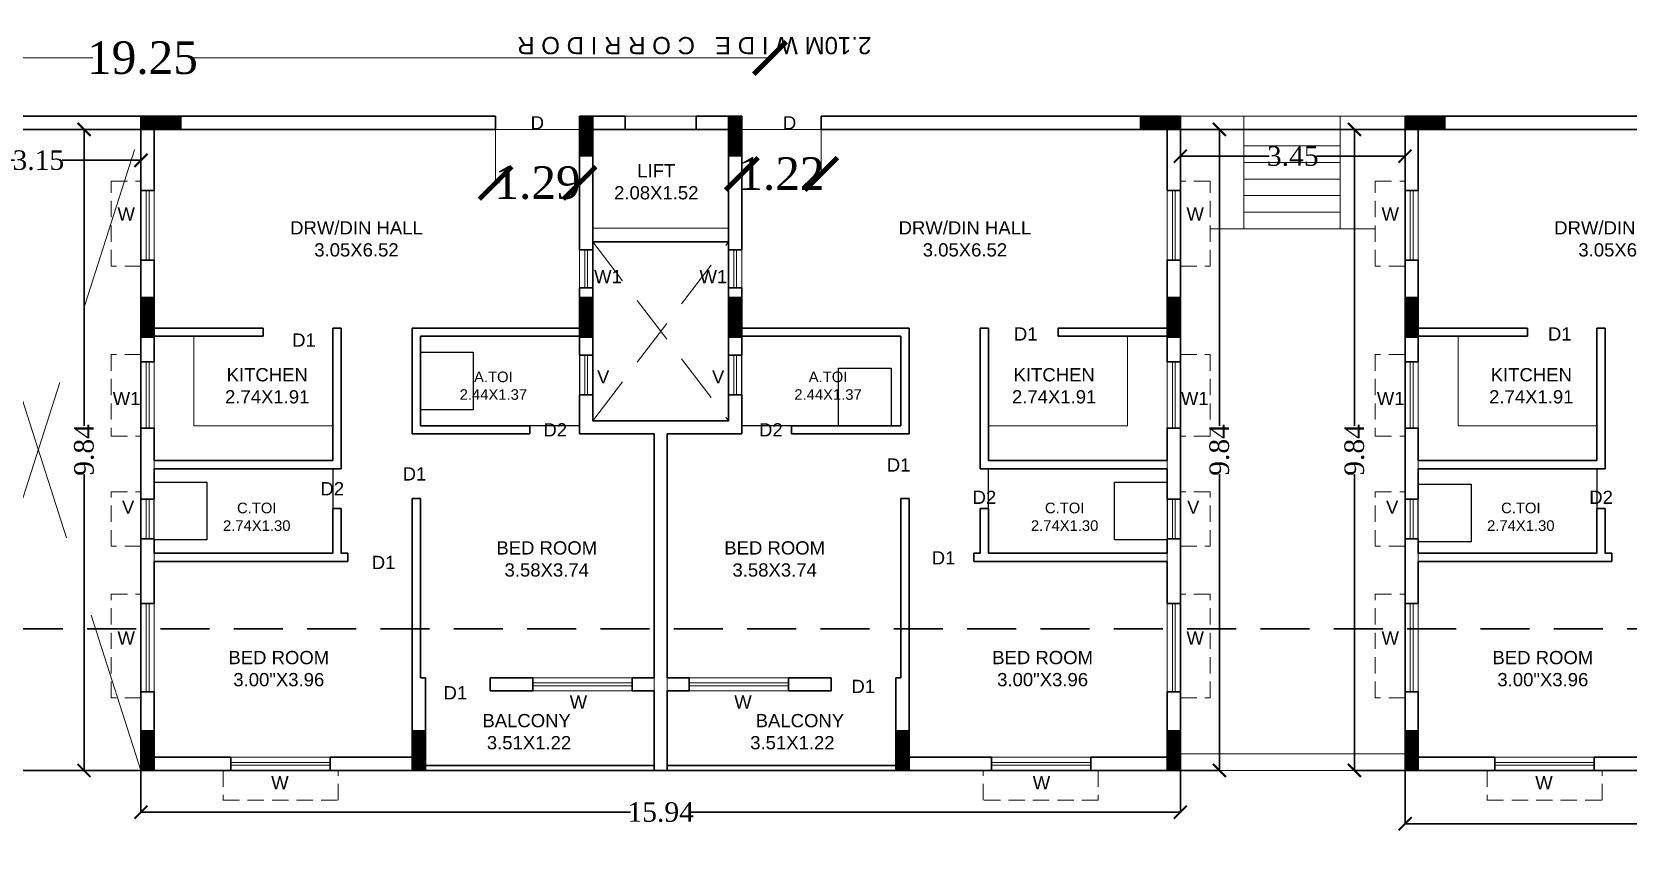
# Model space of a CAD drawing. Header units: metres. Extents: x 0 to 63445, y 32347 to 32804.
# Drawn here: x 63182.69 to 63207.17, y 32751.46 to 32763.94 of the extents above; entities that cross this region are included whole.
import ezdxf

# ---------------------------------------------------------------- set-up
doc = ezdxf.new("R2010")
doc.units = ezdxf.units.M
doc.header["$MEASUREMENT"] = 0
doc.header["$PDMODE"] = 34
doc.header["$PDSIZE"] = -10
for name, pattern in [('CONTINULUS', [0]), ('DASHED', [0.75, 0.5, -0.25]), ('DASHED2', [0.375, 0.25, -0.125])]:
    doc.linetypes.add(name, pattern=pattern)
doc.layers.get('0').update_dxf_attribs({"lineweight": 25})
doc.layers.add('BLK_1_FLR_1_BATH', color=3, linetype='Continuous', plot=False)
doc.layers.add('BLK_1_FLR_1_WATER_CLOSET', color=2, linetype='Continuous', plot=False)
for name, color, linetype, lineweight in [('BLK_1_FLR_1_BLT_UP_AREA', 14, 'DASHED', 9), ('BLK_1_FLR_1_BLT_UP_AREA_DEDUCT', 41, 'DASHED', 9), ('BLK_1_FLR_1_EXIT_WIDTH_DOOR', 7, 'Continuous', 0), ('BLK_1_FLR_1_LIFT_2', 1, 'DASHED', 9), ('BLK_1_FLR_1_UNITFA', 7, 'Continuous', 0), ('colum', 1, 'Continuous', 30), ('COLUMN', 1, 'Continuous', 30), ('DIST_EXIT', 7, 'Continuous', 0), ('elev', 252, 'Continuous', 20), ('hatch', 251, 'Continuous', 20), ('STEPS', 114, 'Continuous', 20), ('TEXT-2', 65, 'Continuous', 18), ('wall', 7, 'Continuous', 30), ('window', 154, 'Continuous', 9)]:
    doc.layers.add(name, color=color, linetype=linetype, lineweight=lineweight)
doc.layers.add('text', color=65, linetype='Continuous')
doc.styles.add('AutoDCRFont', font='arial.ttf')
doc.styles.get("Standard").update_dxf_attribs({"font": 'arial.ttf', "height": 0.4})
doc.styles.add('TNR', font='times.ttf', dxfattribs={"height": 0.5})
doc.dimstyles.new('ARCHANA', dxfattribs={"dimscale": 0, "dimtxt": 0.5, "dimasz": 0.5, "dimexe": 0, "dimexo": 0, "dimgap": 0, "dimtad": 0, "dimzin": 0, "dimdsep": 46, "dimtxsty": 'TNR', "dimblk": 'ARCHTICK', "dimcen": 0.09, "dimclrd": 36, "dimclre": 36, "dimclrt": 7, "dimadec": 0, "dimazin": 0, "dimtfac": 1, "dimtofl": 0, "dimtmove": 0, "dimatfit": 3, "dimldrblk": 'ARCHTICK', "dimfxl": 1, "dimfrac": 2, "dimtolj": 1, "dimtzin": 0, "dimlwd": -1, "dimlwe": -1, "dimarcsym": 0})

# ---------------------------------------------------------------- blocks, each defined once
blk = doc.blocks.new('A$C7D115503')
at = {"layer": 'COLUMN', "ltscale": 3}
h = blk.add_hatch(dxfattribs=at)
h.set_pattern_fill('ANSI31', color=256, style=0)
h.paths.add_polyline_path([(-14.36, -11.59), (-6.36, -11.59), (-6.36, 12.41), (-14.36, 12.41)])
at = {"layer": 'COLUMN', "ltscale": 0.05}
for p, q in [((-14.36, 12.41), (-6.36, 12.41)), ((-14.36, 12.41), (-14.36, -11.59)), ((-6.36, 12.41), (-6.36, -11.59)), ((-6.36, -11.59), (-14.36, -11.59))]:
    blk.add_line(p, q, dxfattribs=at)
blk = doc.blocks.new('_ArchTick')
at = {"color": 0, "linetype": 'ByBlock', "const_width": 0.15}
blk.add_lwpolyline([(-0.5, -0.5), (0.5, 0.5)], dxfattribs=at)
blk = doc.blocks.new('*D230')
at = {"layer": 'Defpoints', "color": 0, "ltscale": 0.5, "transparency": 16777216}
for p in [(63181.212, 32762.445), (63184.36, 32762.445), (63184.36, 32761.971)]:
    blk.add_point(p, dxfattribs=at)
at = {"layer": 'wall', "color": 36, "ltscale": 0.5, "transparency": 16777216}
for p, q in [((63181.212, 32762.445), (63181.212, 32761.971)), ((63184.36, 32762.445), (63184.36, 32761.971)), ((63181.212, 32761.971), (63182.422, 32761.971)), ((63184.36, 32761.971), (63183.15, 32761.971))]:
    blk.add_line(p, q, dxfattribs=at)
at = {"layer": 'wall', "color": 36, "ltscale": 0.5, "transparency": 16777216, "xscale": 0.2, "yscale": 0.2, "zscale": 0.2, "rotation": 180}
blk.add_blockref('_ArchTick', (63181.212, 32761.971), dxfattribs=at)
at = {"layer": 'wall', "color": 36, "ltscale": 0.5, "transparency": 16777216, "xscale": 0.2, "yscale": 0.2, "zscale": 0.2}
blk.add_blockref('_ArchTick', (63184.36, 32761.971), dxfattribs=at)
at = {"layer": 'wall', "color": 7, "ltscale": 0.5, "transparency": 16777216, "insert": (63182.786, 32761.971), "char_height": 0.5, "attachment_point": 5, "style": 'TNR'}
blk.add_mtext('\\A1;{\\H0.6x;3.15}', dxfattribs=at)
blk = doc.blocks.new('*D231')
at = {"layer": 'Defpoints', "color": 0, "ltscale": 0.5, "transparency": 16777216}
for p in [(63184.36, 32762.445), (63183.487, 32752.606), (63184.36, 32752.606)]:
    blk.add_point(p, dxfattribs=at)
at = {"layer": 'wall', "color": 36, "ltscale": 0.5, "transparency": 16777216}
for p, q in [((63184.36, 32762.445), (63183.487, 32762.445)), ((63183.487, 32762.445), (63183.487, 32757.897)), ((63183.487, 32752.606), (63183.487, 32757.155)), ((63184.36, 32752.606), (63183.487, 32752.606))]:
    blk.add_line(p, q, dxfattribs=at)
at = {"layer": 'wall', "color": 36, "ltscale": 0.5, "transparency": 16777216, "xscale": 0.2, "yscale": 0.2, "zscale": 0.2}
for p, rotation in [((63183.487, 32762.445), 90), ((63183.487, 32752.606), 270)]:
    blk.add_blockref('_ArchTick', p, dxfattribs=dict(at, rotation=rotation))
at = {"layer": 'wall', "color": 7, "ltscale": 0.5, "transparency": 16777216, "insert": (63183.487, 32757.526), "char_height": 0.5, "attachment_point": 5, "rotation": 90, "style": 'TNR'}
blk.add_mtext('\\A1;{\\H0.6x;9.84}', dxfattribs=at)
blk = doc.blocks.new('*D232')
at = {"layer": 'Defpoints', "color": 0, "ltscale": 0.5, "transparency": 16777216}
for p in [(63184.36, 32752.606), (63200.304, 32752.606), (63200.304, 32751.966)]:
    blk.add_point(p, dxfattribs=at)
at = {"layer": 'wall', "color": 36, "ltscale": 0.5, "transparency": 16777216}
for p, q in [((63184.36, 32752.606), (63184.36, 32751.966)), ((63200.304, 32752.606), (63200.304, 32751.966)), ((63184.36, 32751.966), (63191.867, 32751.966)), ((63200.304, 32751.966), (63192.797, 32751.966))]:
    blk.add_line(p, q, dxfattribs=at)
at = {"layer": 'wall', "color": 36, "ltscale": 0.5, "transparency": 16777216, "xscale": 0.2, "yscale": 0.2, "zscale": 0.2, "rotation": 180}
blk.add_blockref('_ArchTick', (63184.36, 32751.966), dxfattribs=at)
at = {"layer": 'wall', "color": 36, "ltscale": 0.5, "transparency": 16777216, "xscale": 0.2, "yscale": 0.2, "zscale": 0.2}
blk.add_blockref('_ArchTick', (63200.304, 32751.966), dxfattribs=at)
at = {"layer": 'wall', "color": 7, "ltscale": 0.5, "transparency": 16777216, "insert": (63192.332, 32751.966), "char_height": 0.5, "attachment_point": 5, "style": 'TNR'}
blk.add_mtext('\\A1;{\\H0.6x;15.94}', dxfattribs=at)
blk = doc.blocks.new('*D233')
at = {"layer": 'Defpoints', "color": 0, "ltscale": 0.5, "transparency": 16777216}
for p in [(63200.304, 32762.445), (63200.902, 32762.445), (63200.304, 32752.608)]:
    blk.add_point(p, dxfattribs=at)
at = {"layer": 'wall', "color": 36, "ltscale": 0.5, "transparency": 16777216}
for p, q in [((63200.304, 32762.445), (63200.902, 32762.445)), ((63200.902, 32762.445), (63200.902, 32757.898)), ((63200.902, 32752.608), (63200.902, 32757.155)), ((63200.304, 32752.608), (63200.902, 32752.608))]:
    blk.add_line(p, q, dxfattribs=at)
at = {"layer": 'wall', "color": 36, "ltscale": 0.5, "transparency": 16777216, "xscale": 0.2, "yscale": 0.2, "zscale": 0.2}
for p, rotation in [((63200.902, 32762.445), 90), ((63200.902, 32752.608), 270)]:
    blk.add_blockref('_ArchTick', p, dxfattribs=dict(at, rotation=rotation))
at = {"layer": 'wall', "color": 7, "ltscale": 0.5, "transparency": 16777216, "insert": (63200.902, 32757.526), "char_height": 0.5, "attachment_point": 5, "rotation": 90, "style": 'TNR'}
blk.add_mtext('\\A1;{\\H0.6x;9.84}', dxfattribs=at)
blk = doc.blocks.new('*D234')
at = {"layer": 'Defpoints', "color": 0, "ltscale": 0.5, "transparency": 16777216}
for p in [(63200.304, 32762.445), (63203.75, 32762.445), (63200.304, 32762.034)]:
    blk.add_point(p, dxfattribs=at)
at = {"layer": 'wall', "color": 36, "ltscale": 0.5, "transparency": 16777216}
for p, q in [((63200.304, 32762.445), (63200.304, 32762.034)), ((63203.75, 32762.445), (63203.75, 32762.034)), ((63200.304, 32762.034), (63201.663, 32762.034)), ((63203.75, 32762.034), (63202.391, 32762.034))]:
    blk.add_line(p, q, dxfattribs=at)
at = {"layer": 'wall', "color": 36, "ltscale": 0.5, "transparency": 16777216, "xscale": 0.2, "yscale": 0.2, "zscale": 0.2, "rotation": 180}
blk.add_blockref('_ArchTick', (63200.304, 32762.034), dxfattribs=at)
at = {"layer": 'wall', "color": 36, "ltscale": 0.5, "transparency": 16777216, "xscale": 0.2, "yscale": 0.2, "zscale": 0.2}
blk.add_blockref('_ArchTick', (63203.75, 32762.034), dxfattribs=at)
at = {"layer": 'wall', "color": 7, "ltscale": 0.5, "transparency": 16777216, "insert": (63202.027, 32762.034), "char_height": 0.5, "attachment_point": 5, "style": 'TNR'}
blk.add_mtext('\\A1;{\\H0.6x;3.45}', dxfattribs=at)
blk = doc.blocks.new('*D235')
at = {"layer": 'Defpoints', "color": 0, "ltscale": 0.5, "transparency": 16777216}
for p in [(63203.75, 32762.445), (63202.973, 32752.608), (63203.75, 32752.608)]:
    blk.add_point(p, dxfattribs=at)
at = {"layer": 'wall', "color": 36, "ltscale": 0.5, "transparency": 16777216}
for p, q in [((63203.75, 32762.445), (63202.973, 32762.445)), ((63202.973, 32762.445), (63202.973, 32757.898)), ((63202.973, 32752.608), (63202.973, 32757.155)), ((63203.75, 32752.608), (63202.973, 32752.608))]:
    blk.add_line(p, q, dxfattribs=at)
at = {"layer": 'wall', "color": 36, "ltscale": 0.5, "transparency": 16777216, "xscale": 0.2, "yscale": 0.2, "zscale": 0.2}
for p, rotation in [((63202.973, 32762.445), 90), ((63202.973, 32752.608), 270)]:
    blk.add_blockref('_ArchTick', p, dxfattribs=dict(at, rotation=rotation))
at = {"layer": 'wall', "color": 7, "ltscale": 0.5, "transparency": 16777216, "insert": (63202.973, 32757.526), "char_height": 0.5, "attachment_point": 5, "rotation": 90, "style": 'TNR'}
blk.add_mtext('\\A1;{\\H0.6x;9.84}', dxfattribs=at)
blk = doc.blocks.new('*D236')
at = {"layer": 'Defpoints', "color": 0, "ltscale": 0.5, "transparency": 16777216}
for p in [(63203.75, 32752.608), (63219.694, 32752.608), (63219.694, 32751.789)]:
    blk.add_point(p, dxfattribs=at)
at = {"layer": 'wall', "color": 36, "ltscale": 0.5, "transparency": 16777216}
for p, q in [((63203.75, 32752.608), (63203.75, 32751.789)), ((63219.694, 32752.608), (63219.694, 32751.789)), ((63203.75, 32751.789), (63211.257, 32751.789)), ((63219.694, 32751.789), (63212.187, 32751.789))]:
    blk.add_line(p, q, dxfattribs=at)
at = {"layer": 'wall', "color": 36, "ltscale": 0.5, "transparency": 16777216, "xscale": 0.2, "yscale": 0.2, "zscale": 0.2, "rotation": 180}
blk.add_blockref('_ArchTick', (63203.75, 32751.789), dxfattribs=at)
at = {"layer": 'wall', "color": 36, "ltscale": 0.5, "transparency": 16777216, "xscale": 0.2, "yscale": 0.2, "zscale": 0.2}
blk.add_blockref('_ArchTick', (63219.694, 32751.789), dxfattribs=at)
at = {"layer": 'wall', "color": 7, "ltscale": 0.5, "transparency": 16777216, "insert": (63211.722, 32751.789), "char_height": 0.5, "attachment_point": 5, "style": 'TNR'}
blk.add_mtext('\\A1;{\\H0.6x;15.94}', dxfattribs=at)
blk = doc.blocks.new('*D328')
at = {"layer": 'Defpoints', "color": 0, "ltscale": 0.5, "transparency": 16777216}
for p in [(63174.758, 32763.715), (63194.008, 32763.542), (63194.008, 32763.542)]:
    blk.add_point(p, dxfattribs=at)
at = {"layer": 'DIST_EXIT', "color": 36, "ltscale": 0.5, "transparency": 16777216}
for p, q in [((63174.758, 32763.715), (63174.758, 32763.542)), ((63174.758, 32763.542), (63183.62, 32763.542)), ((63194.008, 32763.542), (63185.146, 32763.542))]:
    blk.add_line(p, q, dxfattribs=at)
at = {"layer": 'DIST_EXIT', "color": 36, "ltscale": 0.5, "transparency": 16777216, "xscale": 0.5, "yscale": 0.5, "zscale": 0.5, "rotation": 180}
blk.add_blockref('_ArchTick', (63174.758, 32763.542), dxfattribs=at)
at = {"layer": 'DIST_EXIT', "color": 36, "ltscale": 0.5, "transparency": 16777216, "xscale": 0.5, "yscale": 0.5, "zscale": 0.5}
blk.add_blockref('_ArchTick', (63194.008, 32763.542), dxfattribs=at)
at = {"layer": 'DIST_EXIT', "color": 7, "ltscale": 0.5, "transparency": 16777216, "insert": (63184.383, 32763.542), "char_height": 0.5, "attachment_point": 5, "style": 'TNR'}
blk.add_mtext('\\A1;19.25', dxfattribs=at)
blk = doc.blocks.new('*D526')
at = {"layer": 'BLK_1_FLR_1_EXIT_WIDTH_DOOR', "color": 36, "ltscale": 0.5, "transparency": 16777216}
for p, q in [((63189.799, 32762.648), (63189.799, 32761.624)), ((63191.088, 32762.648), (63191.088, 32761.624)), ((63189.799, 32761.624), (63189.857, 32761.624)), ((63191.088, 32761.624), (63191.03, 32761.624))]:
    blk.add_line(p, q, dxfattribs=at)
at = {"layer": 'Defpoints', "color": 0, "ltscale": 0.5, "transparency": 16777216}
for p in [(63189.799, 32762.648), (63191.088, 32762.648), (63191.088, 32761.624)]:
    blk.add_point(p, dxfattribs=at)
at = {"layer": 'BLK_1_FLR_1_EXIT_WIDTH_DOOR', "color": 36, "ltscale": 0.5, "transparency": 16777216, "xscale": 0.5, "yscale": 0.5, "zscale": 0.5, "rotation": 180}
blk.add_blockref('_ArchTick', (63189.799, 32761.624), dxfattribs=at)
at = {"layer": 'BLK_1_FLR_1_EXIT_WIDTH_DOOR', "color": 36, "ltscale": 0.5, "transparency": 16777216, "xscale": 0.5, "yscale": 0.5, "zscale": 0.5}
blk.add_blockref('_ArchTick', (63191.088, 32761.624), dxfattribs=at)
at = {"layer": 'BLK_1_FLR_1_EXIT_WIDTH_DOOR', "color": 7, "ltscale": 0.5, "transparency": 16777216, "insert": (63190.443, 32761.624), "char_height": 0.5, "attachment_point": 5, "style": 'TNR'}
blk.add_mtext('\\A1;1.29', dxfattribs=at)
blk = doc.blocks.new('*D551')
at = {"layer": 'BLK_1_FLR_1_EXIT_WIDTH_DOOR', "color": 36, "ltscale": 0.5, "transparency": 16777216}
for p, q in [((63193.577, 32762.648), (63193.577, 32761.762)), ((63194.792, 32762.648), (63194.792, 32761.762)), ((63193.577, 32761.762), (63193.597, 32761.762)), ((63194.792, 32761.762), (63194.772, 32761.762))]:
    blk.add_line(p, q, dxfattribs=at)
at = {"layer": 'Defpoints', "color": 0, "ltscale": 0.5, "transparency": 16777216}
for p in [(63193.577, 32762.648), (63194.792, 32762.648), (63194.792, 32761.762)]:
    blk.add_point(p, dxfattribs=at)
at = {"layer": 'BLK_1_FLR_1_EXIT_WIDTH_DOOR', "color": 36, "ltscale": 0.5, "transparency": 16777216, "xscale": 0.5, "yscale": 0.5, "zscale": 0.5, "rotation": 180}
blk.add_blockref('_ArchTick', (63193.577, 32761.762), dxfattribs=at)
at = {"layer": 'BLK_1_FLR_1_EXIT_WIDTH_DOOR', "color": 36, "ltscale": 0.5, "transparency": 16777216, "xscale": 0.5, "yscale": 0.5, "zscale": 0.5}
blk.add_blockref('_ArchTick', (63194.792, 32761.762), dxfattribs=at)
at = {"layer": 'BLK_1_FLR_1_EXIT_WIDTH_DOOR', "color": 7, "ltscale": 0.5, "transparency": 16777216, "insert": (63194.184, 32761.762), "char_height": 0.5, "attachment_point": 5, "style": 'TNR'}
blk.add_mtext('\\A1;1.22', dxfattribs=at)

msp = doc.modelspace()

# ---------------------------------------------------------------- linework, layer by layer
at = {"layer": 'BLK_1_FLR_1_BATH', "color": 3}
for points in [[(63191.0875, 32757.8984), (63188.649, 32757.8984), (63188.649, 32759.2701), (63191.0875, 32759.2701)], [(63196.0152, 32757.8984), (63193.5767, 32757.8984), (63193.5767, 32759.2701), (63196.0152, 32759.2701)], [(63187.3028, 32755.9402), (63184.5633, 32755.9402), (63184.5633, 32757.2368), (63187.3028, 32757.2368)], [(63200.101, 32755.9402), (63197.3615, 32755.9402), (63197.3615, 32757.2368), (63200.101, 32757.2368)], [(63206.6926, 32755.9402), (63203.9532, 32755.9402), (63203.9532, 32757.2368), (63206.6926, 32757.2368)]]:
    msp.add_lwpolyline(points, close=True, dxfattribs=at)
at = {"layer": 'BLK_1_FLR_1_BLT_UP_AREA', "color": 14, "linetype": 'CONTINULUS', "ltscale": 0.05}
msp.add_lwpolyline([(63233.1569, 32774.8239), (63170.8973, 32774.8239), (63170.8973, 32773.2151), (63170.2876, 32773.2151), (63170.2876, 32771.3651), (63169.778, 32771.3651), (63169.778, 32771.3651), (63169.778, 32764.9344), (63170.8973, 32764.9344), (63170.8973, 32762.496), (63169.778, 32762.496), (63169.778, 32756.0653), (63170.2876, 32756.0653), (63170.2876, 32754.2153), (63170.8973, 32754.2153), (63170.8973, 32752.6065), (63233.1569, 32752.6065)], dxfattribs=at)
at = {"layer": 'BLK_1_FLR_1_BLT_UP_AREA_DEDUCT', "color": 14, "linetype": 'Continuous'}
for points in [[(63184.3601, 32752.6065), (63181.2116, 32752.6065), (63181.2116, 32762.6484), (63184.3601, 32762.6484)], [(63203.7499, 32752.6076), (63200.3042, 32752.6076), (63200.3042, 32762.6484), (63203.7499, 32762.6484)], [(63191.2907, 32762.4451), (63193.3736, 32762.4451), (63193.3736, 32760.9279), (63191.2907, 32760.9279)], [(63193.3736, 32760.7179), (63191.2907, 32760.7179), (63191.2907, 32757.9746), (63193.3736, 32757.9746)]]:
    msp.add_lwpolyline(points, close=True, dxfattribs=at)
at = {"layer": 'BLK_1_FLR_1_LIFT_2', "color": 1, "linetype": 'CONTINULUS', "ltscale": 0.05}
msp.add_lwpolyline([(63193.3736, 32762.4451), (63191.2907, 32762.4451), (63191.2907, 32760.9279), (63193.3736, 32760.9279)], close=True, dxfattribs=at)
at = {"layer": 'BLK_1_FLR_1_UNITFA', "color": 3, "ltscale": 0.5}
for points in [[(63192.2305, 32752.6838), (63192.2305, 32757.7714), (63191.0875, 32757.7714), (63191.0875, 32762.4451), (63184.5633, 32762.4451), (63184.5633, 32752.8108), (63188.5982, 32752.8108), (63188.5982, 32752.6838), (63192.2305, 32752.6838)], [(63192.4338, 32752.6838), (63192.4338, 32757.7714), (63193.5768, 32757.7714), (63193.5768, 32762.4451), (63200.101, 32762.4451), (63200.101, 32752.8108), (63196.0661, 32752.8108), (63196.0661, 32752.6838), (63192.4338, 32752.6838)], [(63211.6204, 32752.6838), (63211.6204, 32757.7714), (63210.4773, 32757.7714), (63210.4773, 32762.4451), (63203.9532, 32762.4451), (63203.9532, 32752.8108), (63207.9881, 32752.8108), (63207.9881, 32752.6838), (63211.6204, 32752.6838)]]:
    msp.add_lwpolyline(points, close=True, dxfattribs=at)
at = {"layer": 'BLK_1_FLR_1_WATER_CLOSET', "color": 3}
for points in [[(63189.4577, 32758.1418), (63188.649, 32758.1418), (63188.649, 32759.0267), (63189.4577, 32759.0267)], [(63195.8683, 32757.8984), (63195.0596, 32757.8984), (63195.0596, 32758.7834), (63195.8683, 32758.7834)], [(63185.372, 32756.146), (63184.5633, 32756.146), (63184.5633, 32757.0309), (63185.372, 32757.0309)], [(63200.101, 32756.146), (63199.2923, 32756.146), (63199.2923, 32757.0309), (63200.101, 32757.0309)], [(63204.7619, 32756.1144), (63203.9532, 32756.1144), (63203.9532, 32756.9994), (63204.7619, 32756.9994)]]:
    msp.add_lwpolyline(points, close=True, dxfattribs=at)
at = {"layer": 'colum', "linetype": 'DASHED2', "ltscale": 3}
msp.add_lwpolyline([(63167.7841, 32754.7821), (63236.3738, 32754.7821)], dxfattribs=at)
at = {"layer": 'elev', "linetype": 'DASHED2', "ltscale": 3}
for p, q in [((63191.2907, 32757.9746), (63193.3736, 32760.7179)), ((63191.2907, 32760.7179), (63193.3736, 32757.9746))]:
    msp.add_line(p, q, dxfattribs=at)
at = {"layer": 'elev', "ltscale": 0.05}
for p, q in [((63185.1729, 32759.2701), (63185.1729, 32757.8984)), ((63199.4914, 32759.2701), (63199.4914, 32757.8984)), ((63204.5628, 32759.2701), (63204.5628, 32757.8984)), ((63187.3028, 32757.8984), (63185.1729, 32757.8984)), ((63197.3615, 32757.8984), (63199.4914, 32757.8984)), ((63206.6926, 32757.8984), (63204.5628, 32757.8984))]:
    msp.add_line(p, q, dxfattribs=at)
at = {"layer": 'hatch'}
for p, q in [((63191.786, 32762.6484), (63193.0053, 32762.6484)), ((63191.786, 32762.4451), (63193.0053, 32762.4451))]:
    msp.add_line(p, q, dxfattribs=at)
at = {"layer": 'hatch', "linetype": 'DASHED2', "ltscale": 10}
for p, q in [((63181.2116, 32752.6065), (63184.3601, 32762.4451)), ((63184.3601, 32752.6076), (63181.2116, 32762.4451))]:
    msp.add_line(p, q, dxfattribs=at)
at = {"layer": 'STEPS'}
for p, q in [((63203.7499, 32762.6484), (63200.3042, 32762.6484)), ((63201.2745, 32762.6484), (63201.2745, 32760.9211)), ((63202.7542, 32762.6484), (63202.7542, 32760.9211)), ((63203.7499, 32762.4451), (63200.3042, 32762.4451)), ((63202.7542, 32762.1911), (63201.2745, 32762.1911)), ((63202.7542, 32761.9371), (63201.2745, 32761.9371)), ((63202.7542, 32761.6831), (63201.2745, 32761.6831)), ((63202.7542, 32761.4291), (63201.2745, 32761.4291)), ((63202.7542, 32761.1751), (63201.2745, 32761.1751)), ((63201.2745, 32760.9211), (63200.7614, 32760.9211)), ((63202.7542, 32760.9211), (63201.2745, 32760.9211)), ((63202.7542, 32760.9211), (63203.2927, 32760.9211)), ((63200.3042, 32752.8616), (63203.7499, 32752.8616)), ((63200.3042, 32752.6076), (63203.7499, 32752.6076))]:
    msp.add_line(p, q, dxfattribs=at)
at = {"layer": 'wall'}
for p, q in [((63181.2116, 32762.6484), (63189.7994, 32762.6484)), ((63191.0875, 32762.6484), (63191.786, 32762.6484)), ((63191.786, 32762.4451), (63191.786, 32762.6484)), ((63193.5768, 32762.6484), (63192.8783, 32762.6484)), ((63192.8783, 32762.4451), (63192.8783, 32762.6484)), ((63181.2116, 32762.4451), (63189.7994, 32762.4451)), ((63191.2907, 32762.4451), (63191.786, 32762.4451)), ((63193.3736, 32762.4451), (63192.8783, 32762.4451)), ((63191.2907, 32760.7179), (63193.3736, 32760.7179)), ((63191.2907, 32760.7179), (63193.3736, 32760.7179)), ((63181.2116, 32752.6065), (63184.3601, 32752.6065))]:
    msp.add_line(p, q, dxfattribs=at)
at = {"layer": 'wall', "ltscale": 0.05}
for p, q in [((63189.7994, 32762.4451), (63189.7994, 32762.6484)), ((63191.0875, 32760.5995), (63191.0875, 32762.6484)), ((63193.5768, 32760.5995), (63193.5768, 32762.6484)), ((63194.7922, 32762.4451), (63194.7922, 32762.6484)), ((63184.3601, 32762.4451), (63184.3601, 32761.5071)), ((63184.5633, 32762.4451), (63184.5633, 32761.5071)), ((63189.7994, 32762.4451), (63184.5633, 32762.4451)), ((63191.2907, 32760.7179), (63191.2907, 32762.4451)), ((63193.3736, 32760.7179), (63193.3736, 32762.4451)), ((63194.7922, 32762.4451), (63200.101, 32762.4451)), ((63200.101, 32762.4451), (63200.101, 32761.5071)), ((63200.3042, 32762.4451), (63200.3042, 32761.5071)), ((63203.7499, 32762.4451), (63203.7499, 32761.5071)), ((63203.9532, 32762.4451), (63203.9532, 32761.5071)), ((63209.262, 32762.4451), (63203.9532, 32762.4451)), ((63191.2907, 32760.5995), (63191.2907, 32760.7179)), ((63193.3736, 32760.5995), (63193.3736, 32760.7179)), ((63184.3601, 32760.4403), (63184.3601, 32758.8766)), ((63184.5633, 32760.4403), (63184.5633, 32759.3971)), ((63200.101, 32760.4403), (63200.101, 32759.3971)), ((63200.3042, 32760.4403), (63200.3042, 32758.8766)), ((63203.7499, 32760.4403), (63203.7499, 32758.8766)), ((63203.9532, 32760.4403), (63203.9532, 32759.3971)), ((63191.0875, 32759.3971), (63191.0875, 32760.0153)), ((63191.2907, 32758.9823), (63191.2907, 32760.0153)), ((63193.3736, 32758.9823), (63193.3736, 32760.0153)), ((63193.5768, 32759.3971), (63193.5768, 32760.0153)), ((63186.236, 32759.3971), (63184.5633, 32759.3971)), ((63184.5633, 32759.2701), (63184.5633, 32758.8766)), ((63186.236, 32759.2701), (63184.5633, 32759.2701)), ((63186.236, 32759.3971), (63186.236, 32759.2701)), ((63187.3028, 32759.3971), (63187.3028, 32757.3638)), ((63187.4298, 32759.3971), (63187.3028, 32759.3971)), ((63187.4298, 32759.3971), (63187.4298, 32757.2368)), ((63188.522, 32759.3971), (63188.522, 32757.7714)), ((63188.522, 32759.3971), (63191.0875, 32759.3971)), ((63188.649, 32759.2701), (63188.649, 32757.8984)), ((63188.649, 32759.2701), (63191.0875, 32759.2701)), ((63191.0875, 32758.9823), (63191.0875, 32759.2701)), ((63196.1423, 32759.3971), (63193.5768, 32759.3971)), ((63196.0153, 32759.2701), (63193.5768, 32759.2701)), ((63193.5768, 32758.9823), (63193.5768, 32759.2701)), ((63196.0153, 32759.2701), (63196.0153, 32757.8984)), ((63196.1423, 32759.3971), (63196.1423, 32757.7714)), ((63197.2345, 32759.3971), (63197.2345, 32757.2368)), ((63197.2345, 32759.3971), (63197.3615, 32759.3971)), ((63197.3615, 32759.3971), (63197.3615, 32757.3638)), ((63198.4283, 32759.3971), (63198.4283, 32759.2701)), ((63198.4283, 32759.3971), (63200.101, 32759.3971)), ((63198.4283, 32759.2701), (63200.101, 32759.2701)), ((63200.101, 32759.2701), (63200.101, 32758.8766)), ((63205.6258, 32759.3971), (63203.9532, 32759.3971)), ((63203.9532, 32759.2701), (63203.9532, 32758.8766)), ((63205.6258, 32759.2701), (63203.9532, 32759.2701)), ((63205.6258, 32759.3971), (63205.6258, 32759.2701)), ((63206.6926, 32759.3971), (63206.6926, 32757.3638)), ((63206.8196, 32759.3971), (63206.6926, 32759.3971)), ((63206.8196, 32759.3971), (63206.8196, 32757.2368)), ((63191.0875, 32757.7714), (63191.0875, 32758.3727)), ((63191.2907, 32757.9746), (63191.2907, 32758.3727)), ((63193.3736, 32757.9746), (63193.3736, 32758.3727)), ((63193.5768, 32757.7714), (63193.5768, 32758.3727)), ((63193.3736, 32757.9746), (63191.2907, 32757.9746)), ((63184.3601, 32757.8606), (63184.3601, 32756.7717)), ((63184.5633, 32757.8606), (63184.5633, 32757.3638)), ((63190.3255, 32757.7714), (63188.522, 32757.7714)), ((63190.3255, 32757.8984), (63188.649, 32757.8984)), ((63190.3255, 32757.7714), (63190.3255, 32757.8984)), ((63192.2305, 32757.7714), (63191.0875, 32757.7714)), ((63192.2305, 32754.03), (63192.2305, 32757.7714)), ((63192.2305, 32754.03), (63192.2305, 32757.7714)), ((63192.4338, 32757.7714), (63193.5768, 32757.7714)), ((63192.4338, 32754.03), (63192.4338, 32757.7714)), ((63192.4338, 32754.03), (63192.4338, 32757.7714)), ((63194.3388, 32757.8984), (63196.0153, 32757.8984)), ((63194.3388, 32757.7714), (63194.3388, 32757.8984)), ((63194.3388, 32757.7714), (63196.1423, 32757.7714)), ((63200.101, 32757.8606), (63200.101, 32757.3638)), ((63200.3042, 32757.8606), (63200.3042, 32756.7717)), ((63203.7499, 32757.8606), (63203.7499, 32756.7717)), ((63203.9532, 32757.8606), (63203.9532, 32757.3638)), ((63187.3028, 32757.3638), (63184.5633, 32757.3638)), ((63184.5633, 32757.2368), (63184.5633, 32756.7717)), ((63187.4298, 32757.2368), (63184.5633, 32757.2368)), ((63197.2345, 32757.2368), (63200.101, 32757.2368)), ((63197.3615, 32757.3638), (63200.101, 32757.3638)), ((63200.101, 32757.2368), (63200.101, 32756.7717)), ((63206.6926, 32757.3638), (63203.9532, 32757.3638)), ((63203.9532, 32757.2368), (63203.9532, 32756.7717)), ((63206.8196, 32757.2368), (63203.9532, 32757.2368)), ((63188.649, 32756.7808), (63188.522, 32756.7808)), ((63188.649, 32756.7808), (63188.522, 32756.7808)), ((63188.522, 32756.7808), (63188.522, 32753.2172)), ((63188.649, 32756.7808), (63188.649, 32754.03)), ((63196.0153, 32756.7808), (63196.1423, 32756.7808)), ((63196.0153, 32756.7808), (63196.1423, 32756.7808)), ((63196.0153, 32756.7808), (63196.0153, 32754.03)), ((63196.1423, 32756.7808), (63196.1423, 32753.2172)), ((63187.4298, 32756.6272), (63187.3028, 32756.6272)), ((63187.3028, 32756.6272), (63187.3028, 32755.9402)), ((63187.4298, 32756.6272), (63187.4298, 32755.9402)), ((63197.2345, 32756.6272), (63197.3615, 32756.6272)), ((63197.2345, 32756.6272), (63197.2345, 32755.9402)), ((63197.3615, 32756.6272), (63197.3615, 32755.9402)), ((63206.8196, 32756.6272), (63206.6926, 32756.6272)), ((63206.6926, 32756.6272), (63206.6926, 32755.9402)), ((63206.8196, 32756.6272), (63206.8196, 32755.9402)), ((63184.3601, 32756.1621), (63184.3601, 32755.1686)), ((63184.5633, 32756.1621), (63184.5633, 32755.9402)), ((63200.101, 32756.1621), (63200.101, 32755.9402)), ((63200.3042, 32756.1621), (63200.3042, 32755.1686)), ((63203.7499, 32756.1621), (63203.7499, 32755.1686)), ((63203.9532, 32756.1621), (63203.9532, 32755.9402)), ((63187.3028, 32755.9402), (63184.5633, 32755.9402)), ((63187.3028, 32755.9402), (63184.5633, 32755.9402)), ((63184.5633, 32755.8132), (63184.5633, 32755.1686)), ((63187.4298, 32755.8132), (63184.5633, 32755.8132)), ((63187.5314, 32755.8132), (63184.5633, 32755.8132)), ((63187.5314, 32755.9402), (63187.4298, 32755.9402)), ((63187.5314, 32755.9402), (63187.5314, 32755.8132)), ((63197.1329, 32755.9402), (63197.2345, 32755.9402)), ((63197.1329, 32755.9402), (63197.1329, 32755.8132)), ((63197.1329, 32755.8132), (63200.101, 32755.8132)), ((63197.2345, 32755.8132), (63200.101, 32755.8132)), ((63197.3615, 32755.9402), (63200.101, 32755.9402)), ((63197.3615, 32755.9402), (63200.101, 32755.9402)), ((63200.101, 32755.8132), (63200.101, 32755.1686)), ((63206.6926, 32755.9402), (63203.9532, 32755.9402)), ((63206.6926, 32755.9402), (63203.9532, 32755.9402)), ((63203.9532, 32755.8132), (63203.9532, 32755.1686)), ((63206.8196, 32755.8132), (63203.9532, 32755.8132)), ((63206.9212, 32755.8132), (63203.9532, 32755.8132)), ((63206.9212, 32755.9402), (63206.8196, 32755.9402)), ((63206.9212, 32755.9402), (63206.9212, 32755.8132)), ((63184.3601, 32753.815), (63184.3601, 32752.6076)), ((63184.5633, 32753.815), (63184.5633, 32752.8108)), ((63188.7252, 32754.03), (63188.649, 32754.03)), ((63188.7252, 32754.03), (63188.7252, 32753.2172)), ((63190.3718, 32754.03), (63189.7159, 32754.03)), ((63189.7159, 32754.03), (63189.7159, 32753.8268)), ((63190.3718, 32753.8268), (63189.7159, 32753.8268)), ((63192.2305, 32754.03), (63191.8958, 32754.03)), ((63192.2305, 32753.8268), (63191.8958, 32753.8268)), ((63192.2305, 32752.6076), (63192.2305, 32753.8268)), ((63192.2305, 32752.6076), (63192.2305, 32753.8268)), ((63192.4338, 32754.03), (63192.7685, 32754.03)), ((63192.4338, 32753.8268), (63192.7685, 32753.8268)), ((63192.4338, 32752.6076), (63192.4338, 32753.8268)), ((63192.4338, 32752.6076), (63192.4338, 32753.8268)), ((63194.2925, 32754.03), (63194.9484, 32754.03)), ((63194.2925, 32753.8268), (63194.9484, 32753.8268)), ((63194.9484, 32754.03), (63194.9484, 32753.8268)), ((63195.9391, 32754.03), (63196.0153, 32754.03)), ((63195.9391, 32754.03), (63195.9391, 32753.2172)), ((63200.101, 32753.815), (63200.101, 32752.8108)), ((63200.3042, 32753.815), (63200.3042, 32752.6076)), ((63203.7499, 32753.815), (63203.7499, 32752.6076)), ((63203.9532, 32753.815), (63203.9532, 32752.8108)), ((63188.522, 32753.2172), (63188.522, 32752.6076)), ((63188.5982, 32753.2172), (63188.5982, 32752.6838)), ((63196.0661, 32753.2172), (63196.0661, 32752.6838)), ((63196.1423, 32753.2172), (63196.1423, 32752.6076)), ((63185.7358, 32752.6076), (63184.3601, 32752.6076)), ((63185.7358, 32752.8108), (63184.5633, 32752.8108)), ((63185.7358, 32752.8108), (63185.7358, 32752.7981)), ((63188.522, 32752.8108), (63187.2598, 32752.8108)), ((63188.522, 32752.6076), (63187.2598, 32752.6076)), ((63188.522, 32752.6076), (63192.2305, 32752.6076)), ((63188.5982, 32752.6838), (63192.2305, 32752.6838)), ((63192.2305, 32752.6076), (63192.4338, 32752.6076)), ((63192.4338, 32752.6076), (63192.2305, 32752.6076)), ((63192.4338, 32752.6076), (63192.2305, 32752.6076)), ((63192.2305, 32752.6076), (63192.4338, 32752.6076)), ((63196.0661, 32752.6838), (63192.4338, 32752.6838)), ((63196.1423, 32752.6076), (63192.4338, 32752.6076)), ((63196.1423, 32752.8108), (63197.4045, 32752.8108)), ((63196.1423, 32752.6076), (63197.4045, 32752.6076)), ((63198.9285, 32752.8108), (63200.101, 32752.8108)), ((63198.9285, 32752.8108), (63198.9285, 32752.7981)), ((63198.9285, 32752.6076), (63200.3042, 32752.6076)), ((63205.1256, 32752.6076), (63203.7499, 32752.6076)), ((63205.1256, 32752.8108), (63203.9532, 32752.8108)), ((63205.1256, 32752.8108), (63205.1256, 32752.7981)), ((63207.9119, 32752.8108), (63206.6496, 32752.8108)), ((63207.9119, 32752.6076), (63206.6496, 32752.6076))]:
    msp.add_line(p, q, dxfattribs=at)
at = {"layer": 'wall', "ltscale": 0.5}
for p, q in [((63199.6946, 32762.6484), (63194.7922, 32762.6484)), ((63204.3596, 32762.6484), (63209.262, 32762.6484))]:
    msp.add_line(p, q, dxfattribs=at)
at = {"layer": 'wall', "ltscale": 3}
for p, q in [((63184.5633, 32761.5071), (63184.3601, 32761.5071)), ((63200.101, 32761.5071), (63200.3042, 32761.5071)), ((63203.9532, 32761.5071), (63203.7499, 32761.5071)), ((63184.5633, 32760.4403), (63184.3601, 32760.4403)), ((63191.0875, 32760.5995), (63191.2907, 32760.5995)), ((63193.5768, 32760.5995), (63193.3736, 32760.5995)), ((63200.101, 32760.4403), (63200.3042, 32760.4403)), ((63203.9532, 32760.4403), (63203.7499, 32760.4403)), ((63191.0875, 32760.0153), (63191.2907, 32760.0153)), ((63193.5768, 32760.0153), (63193.3736, 32760.0153)), ((63191.0875, 32758.9823), (63191.2907, 32758.9823)), ((63193.5768, 32758.9823), (63193.3736, 32758.9823)), ((63184.3601, 32758.8766), (63184.5633, 32758.8766)), ((63200.3042, 32758.8766), (63200.101, 32758.8766)), ((63203.7499, 32758.8766), (63203.9532, 32758.8766)), ((63191.0875, 32758.3727), (63191.2907, 32758.3727)), ((63193.5768, 32758.3727), (63193.3736, 32758.3727)), ((63184.3601, 32757.8606), (63184.5633, 32757.8606)), ((63200.3042, 32757.8606), (63200.101, 32757.8606)), ((63203.7499, 32757.8606), (63203.9532, 32757.8606)), ((63184.5633, 32756.7717), (63184.3601, 32756.7717)), ((63200.101, 32756.7717), (63200.3042, 32756.7717)), ((63203.9532, 32756.7717), (63203.7499, 32756.7717)), ((63184.5633, 32756.1621), (63184.3601, 32756.1621)), ((63200.101, 32756.1621), (63200.3042, 32756.1621)), ((63203.9532, 32756.1621), (63203.7499, 32756.1621)), ((63184.5633, 32755.1686), (63184.3601, 32755.1686)), ((63200.101, 32755.1686), (63200.3042, 32755.1686)), ((63203.9532, 32755.1686), (63203.7499, 32755.1686)), ((63184.5633, 32753.815), (63184.3601, 32753.815)), ((63190.3718, 32753.8268), (63190.3718, 32754.03)), ((63191.8958, 32753.8268), (63191.8958, 32754.03)), ((63192.7685, 32753.8268), (63192.7685, 32754.03)), ((63194.2925, 32753.8268), (63194.2925, 32754.03)), ((63200.101, 32753.815), (63200.3042, 32753.815)), ((63203.9532, 32753.815), (63203.7499, 32753.815)), ((63185.7358, 32752.6076), (63185.7358, 32752.8108)), ((63187.2598, 32752.6076), (63187.2598, 32752.8108)), ((63197.4045, 32752.6076), (63197.4045, 32752.8108)), ((63198.9285, 32752.6076), (63198.9285, 32752.8108)), ((63205.1256, 32752.6076), (63205.1256, 32752.8108)), ((63206.6496, 32752.6076), (63206.6496, 32752.8108))]:
    msp.add_line(p, q, dxfattribs=at)
at = {"layer": 'wall', "ltscale": 0.1}
for p, q in [((63191.0875, 32758.9823), (63191.0875, 32759.0401)), ((63193.5768, 32758.9823), (63193.5768, 32759.0401)), ((63184.5633, 32756.7717), (63184.5633, 32756.8295)), ((63200.101, 32756.7717), (63200.101, 32756.8295)), ((63203.9532, 32756.7717), (63203.9532, 32756.8295))]:
    msp.add_line(p, q, dxfattribs=at)
at = {"layer": 'wall', "ltscale": 0.5}
msp.add_lwpolyline([(63219.694, 32752.6065), (63203.7499, 32752.6076), (63203.7499, 32762.4451), (63200.3042, 32762.4451), (63200.3042, 32752.6065), (63184.3601, 32752.6065), (63184.3601, 32762.4451), (63181.2116, 32762.4451)], dxfattribs=at)
for points in [[(63191.2907, 32762.4451), (63193.3736, 32762.4451), (63193.3736, 32760.7179), (63191.2907, 32760.7179)], [(63191.2907, 32760.7179), (63193.3736, 32760.7179), (63193.3736, 32757.9746), (63191.2907, 32757.9746)]]:
    msp.add_lwpolyline(points, close=True, dxfattribs=at)
at = {"layer": 'window'}
for p, q in [((63184.3601, 32761.5019), (63184.3601, 32760.4412)), ((63184.4401, 32761.5019), (63184.4401, 32760.4412)), ((63184.4834, 32761.5019), (63184.4834, 32760.4412)), ((63184.5633, 32761.5071), (63184.5633, 32760.4403)), ((63200.101, 32761.5071), (63200.101, 32760.4403)), ((63200.1809, 32761.5019), (63200.1809, 32760.4412)), ((63200.2242, 32761.5019), (63200.2243, 32760.4412)), ((63200.3042, 32761.5019), (63200.3042, 32760.4412)), ((63203.7499, 32761.5019), (63203.7499, 32760.4412)), ((63203.8299, 32761.5019), (63203.8299, 32760.4412)), ((63203.8732, 32761.5019), (63203.8732, 32760.4412)), ((63203.9532, 32761.5071), (63203.9532, 32760.4403)), ((63191.0875, 32760.5995), (63191.0875, 32760.0162)), ((63191.1675, 32760.5943), (63191.1675, 32760.0162)), ((63191.2108, 32760.5943), (63191.2108, 32760.0162)), ((63191.2907, 32760.5943), (63191.2907, 32760.0162)), ((63193.3736, 32760.5943), (63193.3736, 32760.0162)), ((63193.4535, 32760.5943), (63193.4535, 32760.0162)), ((63193.4968, 32760.5943), (63193.4968, 32760.0162)), ((63193.5768, 32760.5995), (63193.5768, 32760.0162)), ((63191.0875, 32758.9823), (63191.0875, 32758.9823)), ((63191.0875, 32758.9823), (63191.0875, 32758.3736)), ((63191.1675, 32758.9823), (63191.1675, 32758.3736)), ((63191.2108, 32758.9823), (63191.2108, 32758.3736)), ((63191.2907, 32758.9823), (63191.2907, 32758.3736)), ((63193.3736, 32758.9823), (63193.3736, 32758.3736)), ((63193.4535, 32758.9823), (63193.4535, 32758.3736)), ((63193.4968, 32758.9823), (63193.4968, 32758.3736)), ((63193.5768, 32758.9823), (63193.5768, 32758.9823)), ((63193.5768, 32758.9823), (63193.5768, 32758.3736)), ((63184.3601, 32757.8606), (63184.3601, 32758.8766)), ((63184.4401, 32757.8606), (63184.4401, 32758.8766)), ((63184.4834, 32757.8606), (63184.4834, 32758.8766)), ((63184.5633, 32757.8606), (63184.5633, 32758.8766)), ((63200.101, 32757.8606), (63200.101, 32758.8766)), ((63200.1809, 32757.8606), (63200.1809, 32758.8766)), ((63200.2242, 32757.8606), (63200.2242, 32758.8766)), ((63200.3042, 32757.8606), (63200.3042, 32758.8766)), ((63203.7499, 32757.8606), (63203.7499, 32758.8766)), ((63203.8299, 32757.8606), (63203.8299, 32758.8766)), ((63203.8732, 32757.8606), (63203.8732, 32758.8766)), ((63203.9532, 32757.8606), (63203.9532, 32758.8766)), ((63191.0875, 32758.3736), (63191.0875, 32758.3727)), ((63191.1675, 32758.3736), (63191.1675, 32758.3727)), ((63191.2108, 32758.3736), (63191.2108, 32758.3727)), ((63191.2907, 32758.3736), (63191.2907, 32758.3727)), ((63193.3736, 32758.3736), (63193.3736, 32758.3727)), ((63193.4535, 32758.3736), (63193.4535, 32758.3727)), ((63193.4968, 32758.3736), (63193.4968, 32758.3727)), ((63193.5768, 32758.3736), (63193.5768, 32758.3727)), ((63184.3601, 32756.7717), (63184.3602, 32756.1621)), ((63184.44, 32756.7717), (63184.4401, 32756.1621)), ((63184.4833, 32756.7717), (63184.4834, 32756.1621)), ((63184.5633, 32756.7717), (63184.5634, 32756.1621)), ((63200.101, 32756.7717), (63200.1009, 32756.1621)), ((63200.181, 32756.7717), (63200.1809, 32756.1621)), ((63200.2243, 32756.7717), (63200.2243, 32756.1621)), ((63200.3042, 32756.7717), (63200.3041, 32756.1621)), ((63203.7499, 32756.7717), (63203.75, 32756.1621)), ((63203.8298, 32756.7717), (63203.8299, 32756.1621)), ((63203.8732, 32756.7717), (63203.8732, 32756.1621)), ((63203.9532, 32756.7717), (63203.9532, 32756.1621)), ((63184.3601, 32756.163), (63184.3601, 32756.1621)), ((63184.44, 32756.163), (63184.44, 32756.1621)), ((63184.4833, 32756.163), (63184.4833, 32756.1621)), ((63184.5633, 32756.163), (63184.5633, 32756.1621)), ((63200.101, 32756.163), (63200.101, 32756.1621)), ((63200.181, 32756.163), (63200.181, 32756.1621)), ((63200.2243, 32756.163), (63200.2243, 32756.1621)), ((63200.3042, 32756.163), (63200.3042, 32756.1621)), ((63203.7499, 32756.163), (63203.7499, 32756.1621)), ((63203.8298, 32756.163), (63203.8298, 32756.1621)), ((63203.8732, 32756.163), (63203.8732, 32756.1621)), ((63203.9532, 32756.163), (63203.9532, 32756.1621)), ((63184.3601, 32755.1686), (63184.3601, 32753.815)), ((63184.4401, 32755.1686), (63184.4401, 32753.815)), ((63184.4834, 32755.1686), (63184.4834, 32753.815)), ((63184.5633, 32755.1686), (63184.5633, 32753.815)), ((63200.101, 32755.1686), (63200.101, 32753.815)), ((63200.1809, 32755.1686), (63200.1809, 32753.815)), ((63200.2243, 32755.1686), (63200.2243, 32753.815)), ((63200.3042, 32755.1686), (63200.3042, 32753.815)), ((63203.7499, 32755.1686), (63203.7499, 32753.815)), ((63203.8299, 32755.1686), (63203.8299, 32753.815)), ((63203.8732, 32755.1686), (63203.8732, 32753.815)), ((63203.9532, 32755.1686), (63203.9532, 32753.815)), ((63191.8958, 32753.8268), (63190.3718, 32753.8268)), ((63191.8958, 32754.03), (63190.3727, 32754.03)), ((63191.8958, 32753.95), (63190.3727, 32753.95)), ((63191.8958, 32753.9067), (63190.3727, 32753.9067)), ((63192.7685, 32754.03), (63194.2916, 32754.03)), ((63192.7685, 32753.95), (63194.2916, 32753.95)), ((63192.7685, 32753.9067), (63194.2916, 32753.9067)), ((63192.7685, 32753.8268), (63194.2925, 32753.8268)), ((63187.2598, 32752.8108), (63185.7367, 32752.8108)), ((63187.2598, 32752.7308), (63185.7367, 32752.7308)), ((63187.2598, 32752.6875), (63185.7367, 32752.6875)), ((63187.2598, 32752.6076), (63185.7367, 32752.6076)), ((63197.4045, 32752.8108), (63198.9276, 32752.8108)), ((63197.4045, 32752.7308), (63198.9276, 32752.7308)), ((63197.4045, 32752.6875), (63198.9276, 32752.6875)), ((63197.4045, 32752.6076), (63198.9276, 32752.6076)), ((63206.6496, 32752.8108), (63205.1265, 32752.8108)), ((63206.6496, 32752.7308), (63205.1265, 32752.7308)), ((63206.6496, 32752.6875), (63205.1265, 32752.6875)), ((63206.6496, 32752.6076), (63205.1265, 32752.6076))]:
    msp.add_line(p, q, dxfattribs=at)
at = {"layer": 'window', "color": 8, "linetype": 'DASHED2'}
for points in [[(63184.3601, 32760.3466), (63183.9029, 32760.3466), (63183.9029, 32761.6515), (63184.3601, 32761.6515)], [(63200.3042, 32760.3466), (63200.7614, 32760.3466), (63200.7614, 32761.6515), (63200.3042, 32761.6515)], [(63203.7499, 32760.3466), (63203.2927, 32760.3466), (63203.2927, 32761.6515), (63203.7499, 32761.6515)], [(63184.3601, 32758.9908), (63183.9029, 32758.9908), (63183.9029, 32757.7367), (63184.3601, 32757.7367)], [(63200.3042, 32758.9908), (63200.7614, 32758.9908), (63200.7614, 32757.7367), (63200.3042, 32757.7367)], [(63203.7499, 32758.9908), (63203.2927, 32758.9908), (63203.2927, 32757.7367), (63203.7499, 32757.7367)], [(63184.3601, 32756.047), (63183.9029, 32756.047), (63183.9029, 32756.8809), (63184.3601, 32756.8809)], [(63200.3042, 32756.047), (63200.7614, 32756.047), (63200.7614, 32756.8809), (63200.3042, 32756.8809)], [(63203.7499, 32756.047), (63203.2927, 32756.047), (63203.2927, 32756.8809), (63203.7499, 32756.8809)], [(63184.3601, 32753.7213), (63183.9029, 32753.7213), (63183.9029, 32755.313), (63184.3601, 32755.313)], [(63200.3042, 32753.7213), (63200.7614, 32753.7213), (63200.7614, 32755.313), (63200.3042, 32755.313)], [(63203.7499, 32753.7213), (63203.2927, 32753.7213), (63203.2927, 32755.313), (63203.7499, 32755.313)], [(63185.6215, 32752.6076), (63185.6215, 32752.1503), (63187.3837, 32752.1503), (63187.3837, 32752.6076)], [(63199.0428, 32752.6076), (63199.0428, 32752.1503), (63197.2806, 32752.1503), (63197.2806, 32752.6076)], [(63205.0114, 32752.6076), (63205.0114, 32752.1503), (63206.7735, 32752.1503), (63206.7735, 32752.6076)]]:
    msp.add_lwpolyline(points, dxfattribs=at)

# ---------------------------------------------------------------- block references
at = {"layer": 'COLUMN', "ltscale": 0.05, "yscale": 0.025400733691282, "zscale": 0.025400733691282}
for p, xscale, rotation in [((63184.6755, 32762.81), 0.025400733691282, 90), ((63199.9888, 32762.81), -0.025400733691282, 270), ((63204.0653, 32762.81), 0.025400733691282, 90)]:
    msp.add_blockref('A$C7D115503', p, dxfattribs=dict(at, xscale=xscale, rotation=rotation))
for p, xscale in [((63191.4523, 32762.333), 0.025400733691282), ((63193.212, 32762.333), -0.025400733691282), ((63184.7249, 32759.5516), 0.025400733691282), ((63191.4523, 32759.5516), 0.025400733691282), ((63193.212, 32759.5516), -0.025400733691282), ((63199.9394, 32759.5516), -0.025400733691282), ((63204.1148, 32759.5516), 0.025400733691282), ((63184.7249, 32752.9018), 0.025400733691282), ((63188.8869, 32752.9018), 0.025400733691282), ((63195.7774, 32752.9018), -0.025400733691282), ((63199.9394, 32752.9018), -0.025400733691282), ((63204.1148, 32752.9018), 0.025400733691282)]:
    msp.add_blockref('A$C7D115503', p, dxfattribs=dict(at, xscale=xscale))

# ---------------------------------------------------------------- texts
at = {"layer": 'text', "insert": (63189.397, 32763.8674), "char_height": 0.264168, "width": 6.900896, "attachment_point": 9, "rotation": 180}
msp.add_mtext('\\pxqc;2.10M W I D E   C O R R I D O R', dxfattribs=at)
at = {"layer": 'text'}
for s, insert, char_height, width, attachment_point in [('\\pxqc;D', (63187.5057, 32762.6484), 0.20321, 5.867919, 1), ('\\pxqc;D', (63191.3754, 32762.6484), 0.20321, 5.867919, 1), ('\\pxqc;LIFT\\P2.08X1.52', (63189.4954, 32761.3682), 0.20321, 5.537709, 7), ('\\pxqc;DRW/DIN HALL\\P3.05X6.52', (63184.8713, 32760.4919), 0.203206, 5.588511, 7), ('\\pxqc;DRW/DIN HALL\\P3.05X6.52', (63199.793, 32760.4919), 0.203206, 5.588511, 9), ('\\pxqc;DRW/DIN HALL\\P3.05X6.52', (63204.2611, 32760.4919), 0.203206, 5.588511, 7), ('\\pxqc;D1', (63183.9262, 32759.3135), 0.20321, 5.867919, 1), ('\\pxqc;D1', (63194.9969, 32759.4073), 0.20321, 5.867919, 1), ('\\pxqc;D1', (63209.0572, 32759.4073), 0.20321, 5.867919, 3), ('\\pxqc;KITCHEN\\P2.74X1.91', (63183.5024, 32758.2369), 0.203206, 5.588511, 7), ('\\pxqc;A.TOI\\P2.44X1.37', (63187.5325, 32758.2929), 0.162565, 4.465728, 7), ('\\pxqc;A.TOI\\P2.44X1.37', (63197.1318, 32758.2929), 0.162565, 4.465728, 9), ('\\pxqc;KITCHEN\\P2.74X1.91', (63201.1619, 32758.2369), 0.203206, 5.588511, 9), ('\\pxqc;KITCHEN\\P2.74X1.91', (63202.8922, 32758.2369), 0.203206, 5.588511, 7), ('\\pxqc;D2', (63187.78, 32757.9358), 0.20321, 5.867919, 1), ('\\pxqc;D2', (63191.0875, 32757.9358), 0.20321, 5.867919, 1), ('\\pxqc;D1', (63185.6215, 32757.2599), 0.20321, 5.867919, 1), ('\\pxqc;D1', (63193.048, 32757.3971), 0.20321, 5.867919, 1), ('\\pxqc;D2', (63184.3601, 32757.0326), 0.20321, 5.867919, 1), ('\\pxqc;D2', (63194.3632, 32756.9004), 0.20321, 5.867919, 1), ('\\pxqc;D2', (63209.6909, 32756.9004), 0.20321, 5.867919, 3), ('\\pxqc;C.TOI\\P2.74X1.30', (63183.9029, 32756.2811), 0.162565, 4.465728, 7), ('\\pxqc;C.TOI\\P2.74X1.30', (63200.7614, 32756.2811), 0.162565, 4.465728, 9), ('\\pxqc;C.TOI\\P2.74X1.30', (63203.2927, 32756.2811), 0.162565, 4.465728, 7), ('\\pxqc;BED ROOM\\P3.58X3.74', (63187.7899, 32755.5793), 0.203206, 5.588511, 7), ('\\pxqc;BED ROOM\\P3.58X3.74', (63196.8744, 32755.5793), 0.203206, 5.588511, 9), ('\\pxqc;D1', (63185.1477, 32755.9009), 0.20321, 5.867919, 1), ('\\pxqc;D1', (63193.7371, 32755.9713), 0.20321, 5.867919, 1), ('\\pxqc;BED ROOM\\P3.00"X3.96', (63183.6796, 32753.8963), 0.203206, 5.588511, 7), ('\\pxqc;BED ROOM\\P3.00"X3.96', (63200.9847, 32753.8963), 0.203206, 5.588511, 9), ('\\pxqc;BED ROOM\\P3.00"X3.96', (63203.0694, 32753.8963), 0.203206, 5.588511, 7), ('\\pxqc;D1', (63186.2483, 32753.9005), 0.20321, 5.867919, 1), ('\\pxqc;D1', (63192.5054, 32753.999), 0.20321, 5.867919, 1), ('\\pxqc; BALCONY\\P\\pq*;3.51X1.22', (63190.9592, 32752.9284), 0.203206, 1.445887, 9), ('\\pxqc; BALCONY\\P\\pq*;3.51X1.22', (63193.7051, 32752.9284), 0.203206, 1.445887, 7)]:
    msp.add_mtext(s, dxfattribs=dict(at, insert=insert, char_height=char_height, width=width, attachment_point=attachment_point))
at = {"layer": 'TEXT-2', "width": 0.183842, "style": 'AutoDCRFont'}
for s, insert, char_height, attachment_point in [('W', (63184.2675, 32761.0467), 0.2032, 9), ('W', (63200.3968, 32761.0467), 0.2032, 7), ('W', (63203.6573, 32761.0467), 0.2032, 9), ('W1', (63191.7366, 32760.084), 0.20321, 9), ('W1', (63192.9277, 32760.084), 0.20321, 7), ('V', (63191.545, 32758.547), 0.2032, 9), ('V', (63193.1193, 32758.547), 0.2032, 7), ('W1', (63184.352, 32758.2142), 0.20321, 9), ('W1', (63200.3123, 32758.2142), 0.20321, 7), ('W1', (63203.7418, 32758.2142), 0.20321, 9), ('V', (63184.2576, 32756.5458), 0.2032, 9), ('V', (63200.4067, 32756.5458), 0.2032, 7), ('V', (63203.6474, 32756.5458), 0.2032, 9), ('W', (63184.2675, 32754.5386), 0.2032, 9), ('W', (63200.3968, 32754.5386), 0.2032, 7), ('W', (63203.6573, 32754.5386), 0.2032, 9), ('W', (63191.2039, 32753.5566), 0.2032, 9), ('W', (63193.4604, 32753.5566), 0.2032, 7), ('W', (63186.6253, 32752.3178), 0.2032, 9), ('W', (63198.039, 32752.3178), 0.2032, 7), ('W', (63206.0151, 32752.3178), 0.2032, 9)]:
    msp.add_mtext(s, dxfattribs=dict(at, insert=insert, char_height=char_height, attachment_point=attachment_point))

# ---------------------------------------------------------------- dimensions: what is measured, and where the dimension line sits
at = {"layer": 'BLK_1_FLR_1_EXIT_WIDTH_DOOR', "color": 1, "ltscale": 0.5}
for base, p1, p2, picture, middle in [((63191.0875, 32761.6239), (63189.7994, 32762.6484), (63191.0875, 32762.6484), '*D526', (63190.4435, 32761.6239)), ((63194.7922, 32761.7619), (63193.5768, 32762.6484), (63194.7922, 32762.6484), '*D551', (63194.1845, 32761.7619))]:
    dim = msp.add_linear_dim(base=base, p1=p1, p2=p2, dimstyle='ARCHANA', override={"dimscale": 1, "dimfxl": 6, "dimarcsym": 1}, dxfattribs=at)
    dim.commit()
    dim.dimension.update_dxf_attribs({"geometry": picture, "text_midpoint": middle})
at = {"layer": 'DIST_EXIT', "color": 7, "ltscale": 0.5}
dim = msp.add_linear_dim(base=(63194.0077, 32763.5423), p1=(63174.7582, 32763.7152), p2=(63194.0077, 32763.5423), dimstyle='ARCHANA', override={"dimscale": 1, "dimfxl": 6, "dimarcsym": 1}, dxfattribs=at)
dim.commit()
dim.dimension.update_dxf_attribs({"geometry": '*D328', "text_midpoint": (63184.383, 32763.5423)})
at = {"layer": 'wall', "ltscale": 0.5}
for base, p1, p2, picture, middle in [((63184.3601, 32761.971), (63181.2116, 32762.4451), (63184.3601, 32762.4451), '*D230', (63182.7858, 32761.971)), ((63200.3042, 32762.0339), (63203.7499, 32762.4451), (63200.3042, 32762.4451), '*D234', (63202.0271, 32762.0339)), ((63200.3042, 32751.9661), (63184.3601, 32752.6065), (63200.3042, 32752.6065), '*D232', (63192.3322, 32751.9661)), ((63219.694, 32751.7894), (63203.7499, 32752.6076), (63219.694, 32752.6076), '*D236', (63211.722, 32751.7894))]:
    dim = msp.add_linear_dim(base=base, p1=p1, p2=p2, text='{\\H0.6x;<>}', dimstyle='ARCHANA', override={"dimscale": 1, "dimtxt": 0.3, "dimasz": 0.2, "dimfxl": 6, "dimarcsym": 1}, dxfattribs=at)
    dim.commit()
    dim.dimension.update_dxf_attribs({"geometry": picture, "text_midpoint": middle})
for base, p1, p2, picture, middle in [((63183.4875, 32752.6065), (63184.3601, 32762.4451), (63184.3601, 32752.6065), '*D231', (63183.4875, 32757.5258)), ((63200.9019, 32762.4451), (63200.3042, 32752.6076), (63200.3042, 32762.4451), '*D233', (63200.9019, 32757.5264)), ((63202.9732, 32752.6076), (63203.7499, 32762.4451), (63203.7499, 32752.6076), '*D235', (63202.9732, 32757.5264))]:
    dim = msp.add_linear_dim(base=base, p1=p1, p2=p2, angle=270, text='{\\H0.6x;<>}', dimstyle='ARCHANA', override={"dimscale": 1, "dimtxt": 0.3, "dimasz": 0.2, "dimfxl": 6, "dimarcsym": 1}, dxfattribs=at)
    dim.commit()
    dim.dimension.update_dxf_attribs({"geometry": picture, "text_midpoint": middle})

doc.saveas('drawing.dxf')
